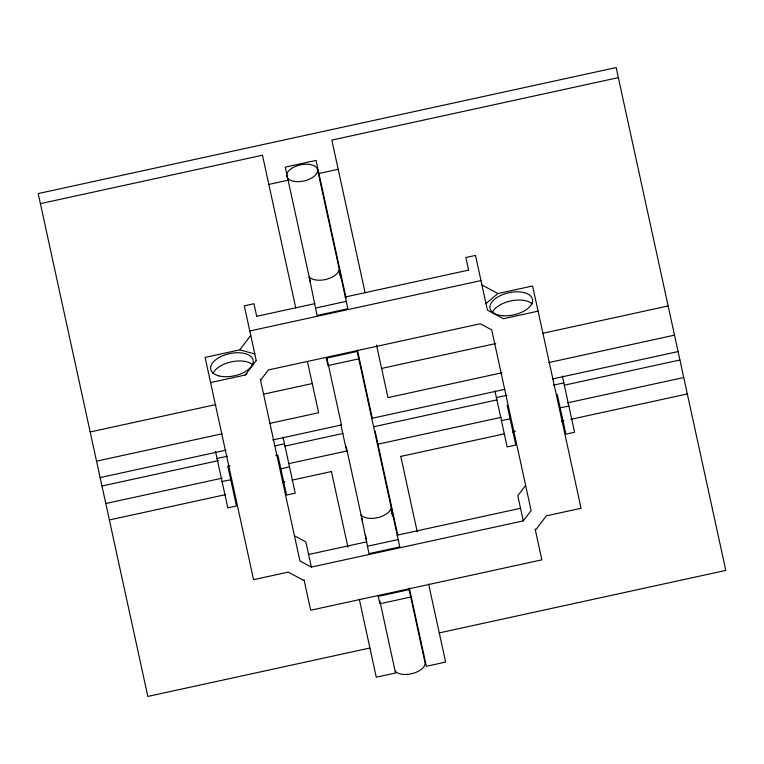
<?xml version="1.0" encoding="UTF-8"?>
<svg xmlns="http://www.w3.org/2000/svg" width="764" height="764" viewBox="0 0 764 764"><rect width="100%" height="100%" fill="white"/><g stroke="black" fill="none" stroke-linecap="round" stroke-linejoin="round"><path stroke-width="1.15" d="M304.234 580.678L288.238 572.121L253.562 579.675L205.096 357.399L239.772 349.836L250.754 335.396M210.587 382.563L245.263 375L256.236 360.56M260.534 380.271L268.374 369.957L480.298 323.755L491.72 329.867L531.114 510.562L523.273 520.876L311.359 567.079L299.937 560.967L260.333 379.345M525.632 485.398L517.791 495.702L523.273 520.876M535.411 530.273L546.394 515.834L581.07 508.27L532.604 285.984L497.927 293.548L485.98 303.537M245.263 375L246.963 373.577M40.396 203.644L262.472 155.226L295.763 307.902M618.353 77.632L331.824 140.098L365.116 292.774M268.832 184.42L288.104 180.218M318.922 173.495L338.194 169.293M256.685 316.315L314.902 303.623M345.175 297.015L468.599 270.103M315.427 308.083L346.254 301.36M249.79 330.993L480.976 280.589M538.095 311.158L503.419 318.712L487.422 310.155L475.485 255.424L465.859 257.525L468.647 270.322M326.352 358.182L357.18 351.459M358.793 358.851L327.966 365.574L326.199 357.495M90.181 431.975L215.754 404.595M263.418 394.195L312.256 383.547M381.608 368.429L495.75 343.542M542.344 333.381L668.137 305.953M96.541 461.16L222.114 433.78M269.787 423.39L318.617 412.741L307.424 361.42M502.12 372.736L387.978 397.624L376.528 345.127M548.705 362.575L674.507 335.148M100.122 477.586L226.039 450.139M272.681 439.968L341.47 424.965L326.982 358.536M504.842 389.344L372.288 418.252L357.495 350.38M552.515 378.954L678.088 351.574M217.052 458.495L227.51 456.213M275.174 445.823L284.475 443.798M496.399 397.586L506.857 395.313M553.365 385.171L563.822 382.888M101.956 486.009L218.485 460.596M284.905 446.119L343.16 433.417M373.462 426.809L496.972 399.878M564.558 385.142L679.922 359.987M229.964 465.658L227.796 466.126L236.477 505.969L227.815 507.859L215.543 451.61M275.718 455.678L277.886 455.21L286.567 495.053L295.238 493.162L283.005 437.018M105.785 503.533L222.372 478.111M288.83 463.624L347.123 450.913M377.951 444.19L501.194 417.325M567.471 402.867L683.742 377.521M222.085 481.578L230.747 479.687M280.837 468.771L289.508 466.88M501.432 420.668L510.094 418.777M560.184 407.861L568.855 405.971M512.873 431.507L515.041 431.03M109.367 519.959L225.638 494.614M282.604 482.189L284.934 481.683M291.905 480.164L331.442 471.541M400.794 456.423L504.46 433.818M512.606 432.042L514.936 431.536M561.53 421.375L563.861 420.868M570.851 419.341L687.323 393.947M308.618 554.492L366.835 541.8M397.108 535.201L520.532 508.289M367.36 546.26L398.187 539.546M378.285 596.359L409.112 589.646M410.726 597.037L379.899 603.751L378.132 595.681M369.919 648.015L147.844 696.434L38.2 193.578L616.156 67.566L725.8 570.421L439.271 632.898M239.772 349.836L254.794 353.942M481.931 284.991L497.927 293.548M294.446 535.803L305.867 541.915L311.359 567.079M317.518 169.579A15.777 8.242 -12.3 0 1 295.926 181.593A15.777 8.242 -12.3 0 1 292.879 167.65A15.777 8.242 -12.3 0 1 317.518 169.579L347.868 308.752L317.041 315.475L309.162 276.835A15.777 8.242 -12.3 0 0 325.359 279.557A15.777 8.242 -12.3 0 0 338.939 270.341L341.221 278.277M356.893 350.16L399.801 546.938L368.974 553.652L361.095 515.012A15.777 8.242 -12.3 0 0 377.292 517.734A15.777 8.242 -12.3 0 0 390.872 508.518L393.154 516.464M562.323 376.003L574.585 432.252L565.914 434.143L557.233 394.3M535.134 528.984L541.857 559.84L310.681 610.245L304.053 579.866M507.143 405.226L515.824 445.059L507.162 446.95L494.919 390.815M400.766 456.28L417.23 531.801M428.633 584.088L445.641 662.082L426.369 666.284L409.323 588.079M346.054 297.941L316.076 160.411L285.249 167.135L310.461 282.776M375.095 431.106L397.719 534.895M408.96 588.958L424.965 662.378A15.777 8.242 -12.3 0 1 413.305 673.285A15.777 8.242 -12.3 0 1 395.122 671.069M338.939 270.341L339.942 274.935M390.872 508.518L392.629 516.569M346.168 446.548L362.585 521.841M365.373 534.638L366.395 539.288M379.832 600.915L395.551 673.008L376.28 677.21L359.281 599.215M340.801 424.45L346.14 448.907M331.404 471.398L347.906 547.072M256.733 316.525L253.934 303.728L244.308 305.829L256.246 360.589M212.975 373.5A21.688 11.336 -12.3 0 1 231.301 361.869A21.688 11.336 -12.3 0 1 252.798 364.82M492.322 312.591A21.688 11.336 -12.3 0 1 510.648 300.959A21.688 11.336 -12.3 0 1 532.145 303.91M218.647 375.831A21.688 11.336 -12.3 0 0 253.018 363.129A21.688 11.336 -12.3 0 0 224.1 355.231A21.688 11.336 -12.3 0 0 218.647 375.831M502.76 315.723A21.688 11.336 -12.3 0 0 532.46 299.202A21.688 11.336 -12.3 0 0 498.577 296.547A21.688 11.336 -12.3 0 0 502.76 315.723"/></g></svg>
